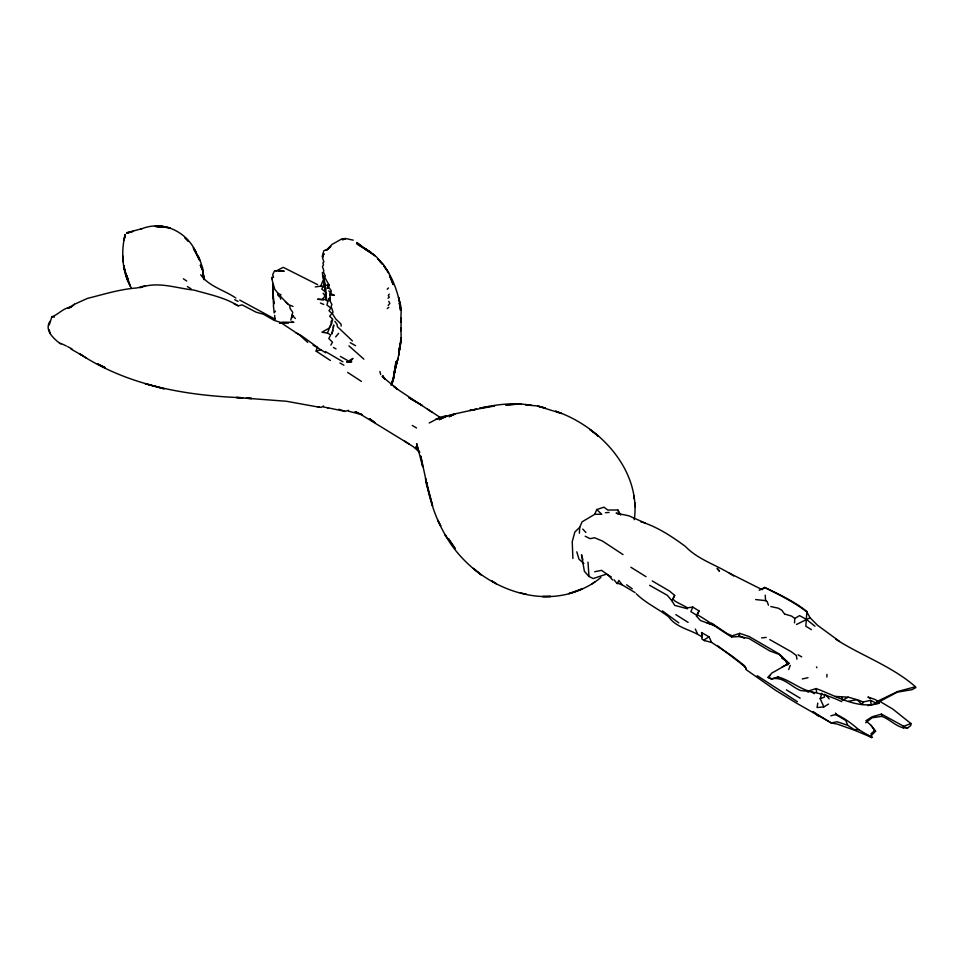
<?xml version="1.0" encoding="UTF-8"?>
<svg xmlns="http://www.w3.org/2000/svg" width="964" height="964" viewBox="0 0 964 964"><rect width="100%" height="100%" fill="white"/><g stroke="black" fill="none" stroke-linecap="round" stroke-linejoin="round"><path stroke-width="1.45" d="M711.565 642.386L709.046 636.843L701.599 632.565L701.864 638.939L704.443 640.59L711.565 642.386L731.772 655.785L744.582 665.75L746.317 669.269M329.158 285.211L326.941 285.224L329.158 285.211L327.953 288.14L327.977 286.139L329.158 285.211L324.748 277.355L325.338 276.029L323.398 271.969L323.784 270.547L322.422 266.558L323.482 265.004L322.94 262.835L323.892 261.871L322.542 257.978L323.265 256.906L322.735 254.785L324.205 253.869L322.844 255.761M830.835 715.818L835.668 714.541L835.619 713.3L835.668 714.541L845.826 720.506L847.705 725.289L853.984 729.495L858.767 729.688L871.902 737.46L853.935 730.001L837.246 724.085L831.317 722.988L796.445 703.105L775.887 690.501L746.281 669.751L745.69 667.678L739.689 662.557L717.337 645.543M400.819 330.592L401.313 318.132L400.602 322.157M826.871 677.065L826.979 674.378M579.376 533.237L579.713 527.344L582.063 521.849L594.74 514.306L601.729 514.258L596.728 509.558L594.74 514.306M704.443 640.59L704.503 639.626L709.046 636.843M794.529 622.889L794.794 618.502L799.542 615.622L806.314 619.334L814.978 626.239M824.618 694.261L824.437 697.08L820.207 698.743L823.871 706.877L828.57 704.069M291.984 317.686L292.152 315.228L295.358 318.457M759.222 590.245L764.633 587.462C778.984 594.776 794.191 602.042 806.844 611.971L805.82 626.214L811.411 629.649M322.169 256.701L323.844 250.688L327.941 249.254L330.881 246.579M841.717 701.659C828.63 695.225 815.062 691.839 800.71 690.549C790.866 686.766 783.021 675.909 771.345 679.03L777.924 676.933C788.986 679.813 797.614 687.597 808.567 690.959L816.098 688.549C836.198 695.803 856.454 709.396 878.867 703.383L878.59 702.009L875.493 699.659L867.913 697.032L870.359 698.382M777.803 678.463L777.924 676.933M330.074 300.635L330.158 293.972L331.339 290.851L327.977 286.139M274.668 315.361L275.017 318.879M400.578 310.36L400.566 305.443L400.289 304.287L400.578 310.36L400.289 304.287L398.542 297.237L399.819 303.202C396.999 289.923 392.119 276.319 383.612 265.606L388.661 272.764L382.997 263.871L377.912 258.774L380.708 262.377M871.468 737.641L866.865 734.496M400.675 330.676L400.988 327.832L401.169 340.34L397.939 358.994L396.204 365.091L398.012 358.198L394.107 373.731L395.879 366.043L395.264 368.79L395.77 361.777L395.228 370.598L392.914 380.298L395.228 366.091L393.661 378.382L391.758 384.491L393.71 377.237L391.758 384.491M879.156 700.961L892.881 709.143L910.968 723.578L910.751 725.591L907.702 727.892C897.665 729.001 890.7 719.301 881.699 716.373L872.071 717.77L865.708 722.771M326.422 293.177L325.543 299.539L327.278 301.081M635.071 592.571L622.202 584.895L617.056 582.991M333.363 327.615L333.737 324.988L331.845 334.026L332.978 330.242M817.773 703.093L817.062 707.552L823.871 706.877M325.627 295.213L326.157 291.996M634.288 519.68C641.144 470.167 599.861 426.148 555.517 411.158L561.506 413.484L537.322 405.964L525.717 404.82L530.574 405.326M49.224 324.964L51.911 316.758C58.937 314.3 63.371 307.612 71.396 307.106L67.721 308.396L74.469 304.263L87.375 298.418C103.811 294.357 119.97 289.164 137.057 287.947M652.242 580.955L669.51 591.028L674.655 595.403L672.956 599.102L675.318 601.343L687.549 607.802L692.791 607.091L699.057 610.983L697.008 614.55C708.938 621.334 719.927 629.974 731.64 636.975L739.135 636.517L739.762 633.372L749.329 636.614L779.129 653.917L789.058 663.34L771.803 673.077L768.055 677.403L771.345 679.03M125.151 234.867C120.922 250.748 121.85 272.499 131.357 287.959M391.661 383.72L392.312 380.888L391.071 385.142M393.914 374.647L395.879 366.043M330.387 360.452L316.144 351.149L317.18 347.462L325.724 352.836M125.284 235.553L123.922 240.373L125.019 234.469M290.742 320.096L292.152 315.228M714.987 625.865L700.418 620.503L696.502 616.177L699.057 610.983M820.207 698.743L821.834 693.224M330.158 293.972L329.76 295.285L330.905 293.177L328.832 290.875M400.699 322.422L401.169 311.059L399.241 303.118L400.747 308.709M399.12 349.643L399.855 347.317L398.602 351.221M696.502 616.177L697.008 614.55M278.138 293.393L277.632 294.9L279.295 296.647L280.946 294.767L278.138 293.393L274.728 289.296L271.812 278.813L272.005 277.427L273.547 277.283L272.667 274.692L274.607 270.679L284.187 271.233L278.644 270.836M330.869 345.088L332.472 342.16L328.832 338.557L330.688 334.845L327.435 333.086L332.737 319.723M903.148 728.013L903.738 726.314L910.968 723.578M788.697 669.546L790.275 665.341M330.339 297.623L329.483 299.816L331.881 304.467L331.146 306.48L333.002 311.938L332.411 313.758L335.737 318.939L341.003 324.049L341.16 326.133M315.264 286.911L320.723 286.163L323.277 279.837M692.791 607.091L690.863 611.622L696.755 615.297M731.64 636.975L732.146 635.818L739.762 633.372M808.013 692.236L808.567 690.959M326.507 297.334L325.543 299.539L317.59 299.226L322.964 299.852M324 284.175L321.807 289.079L325.097 291.646L323.747 277.078M617.322 583.714L618.828 580.364L622.202 584.895M878.59 702.009L875.577 702.792L870.396 700.334L863.31 702.009L862.129 704.588L857.116 699.659L848.236 697.189L835.463 696.406M49.899 321.386C44.236 330.351 53.49 338.28 59.768 343.365L61.202 343.702L59.768 343.365M687.501 608.766L674.679 605.38L671.932 600.777L674.655 595.403M338.617 333.375L335.653 336.894M332.038 319.976L330.941 321.892L331.869 323.434L329.11 328.194L321.976 332.206L327.435 333.086M389.287 294.104L388.299 295.514L389.299 297.249L387.986 298.225M874.541 704.274L875.577 702.792M275.475 311.047L274.162 312.902L273.354 304.949L274.33 303.202L273.415 298.25M317.626 284.657L283.211 267.329L275.981 271.101M331.146 314.372L329.676 316.24L332.58 319.024M388.167 305.419L389.854 303.407L388.745 301.31M326.459 250.05L332.05 244.398L342.256 238.674L345.437 238.723L342.461 239.855M351.125 360.524L352.993 358.403L347.1 361.97L351.764 361.729L346.522 361.886M387.227 289.284L388.528 287.959M579.713 527.344L574.857 531.995L572.23 541.684L572.893 558.505M770.2 675.366L768.055 677.403L771.393 678.523M72.421 306.154L74.469 304.263M387.275 308.552L388.829 307.287M871.902 737.46L871.348 735.424L875.613 731.242L874.854 730.604L871.119 733.58L871.516 737.135M409.001 443.994L404.422 441.114L413.339 446.73L419.786 452.345L415.641 446.983L418.629 451.188L416.641 443.633L422.702 466.684L420.786 456.068L427.112 485.374L425.51 478.469L426.245 483.53L432.595 505.799L426.522 482.229C430.052 501.714 436.499 520.97 447.019 537.816L445.019 534.574C453.815 550.601 466.612 564.097 481.337 574.942L473.3 568.362C502.413 593.234 546.696 605.922 582.666 588.643L568.893 593.619C580.569 590.486 591.655 585.329 600.897 577.412M592.185 583.81L595.101 581.666M323.53 406.001L321.132 407.398L317.891 406.796M429.221 422.991L440.09 417.304M435.716 419.219L442.175 417.545M326.073 250.291L327.941 249.254M143.238 286.706C159.771 281.765 177.472 288.429 194.065 290.104C209.272 294.478 224.696 297.442 238.228 305.817L242.217 304.901L256.075 312.167L263.461 314.204L274.089 320.349L280.391 322.338L299.659 335.098L307.733 342.413M848.236 697.189L842.343 700.31L841.668 697.249M796.493 624.479L810.109 617.767L817.484 625.25L839.524 641.373M782.033 666.992L789.058 663.34M867.901 705.612L874.842 704.057L897.327 692.152L912.004 689.682L915.8 687.609L915.487 686.766L897.809 691.453L876.481 701.756L878.867 703.383M140.636 229.203C162.796 219.744 187.1 231.565 196.307 252.857L193.306 247.7L199.753 260.497L193.981 249.29L198.97 257.412L202.621 267.811L204.019 279.717M806.844 611.971L810.109 617.767M343.449 239.482L345.437 238.723M596.728 509.558L604.018 507.172L607.706 510.028L617.888 510.004L620.756 515.053M145.154 285.657L137.997 287.706M606.549 574.098L593.197 578.569L588.992 576.472L584.377 571.303L581.521 554.746L582.859 559.747M279.693 323.061L282.56 322.157L292.948 322.374M327.362 407.676L345.148 411.387L348.594 410.315M132.285 231.529L126.706 233.192L133.369 231.3M316.144 351.149L321.217 349.631M903.738 726.314L881.482 714.095L872.167 716.77L865.913 720.759L871.058 725.338L875.613 731.242L873.709 729.688M141.865 228.697L126.971 232.698L128.429 232.457M446.573 416.219L440.018 417.689L445.597 416.34L439.114 419.677L449.742 415.026L476.602 409.146M279.572 323.217L282.211 322.627M802.313 678.945L808.013 677.704M594.704 571.736L601.512 570.351L607.669 574.652L612.67 580.003M531.791 405.458C514.511 402.084 496.653 404.422 479.638 408.218L489.423 406.531M475.252 409.411L469.829 410.447L494.616 405.989L492.026 406.254M848.489 701.286L857.116 699.659L863.31 702.009M139.587 287.706L142.274 287.236M442.789 416.532L446.609 416.074M761.608 637.891L766.199 637.421M126.826 233.324L127.959 233.228M605.452 512.715L609.067 512.438M513.053 404.47L505.678 404.976L521.307 403.94L514.535 404.362M284.043 323.265L288.441 323.109M320.723 286.163L323.94 286.826M158.855 226.938L160.59 226.998M251.676 398.481L246.242 398.228L251.785 398.481M353.21 240.144L345.052 238.397M162.012 226.805L155.168 226.359L170.122 227.841L161.181 226.407M755.631 599.56L765.609 600.632L767.139 601.548L768.453 605.175M51.911 316.758L54.394 317.108M739.135 636.517L748.799 638.373L769.718 650.905L779.093 654.423L785.021 659.942L787.721 664.943M319.433 407.254L286.428 401.265L236.409 397.481L242.783 397.758C185.871 395.626 127.778 385.648 79.337 353.643L86.543 358.114M323.398 406.965L328.326 407.953M711.54 624.25L714.276 624.805M770.778 606.549L778.358 608.212L781.852 610.296L784.455 613.887M520.295 592.872L526.344 594.198M330.965 294.526L334.062 295.225L330.652 293.683M330.242 294.309L334.062 295.225M361.078 414.436L355.258 411.7L361.078 414.436L348.402 411.158M280.693 299.202L279.922 295.815L288.429 304.552L293.02 306.444M905.437 727.302L907.702 727.892M338.822 409.254L345.148 411.387M702.154 637.084C691.622 629.576 676.535 628.227 668.654 616.827C658.207 608.694 645.711 603.163 636.3 593.776M362.5 414.641L359.897 413.881L405.097 441.548M784.853 614.116L791.661 616.117L794.794 618.502M706.949 622.816L710.396 623.889M640.602 521.657C657.147 526.669 671.522 536.249 685.308 546.347C698.635 560.325 718.084 565.314 733.676 575.978M847.705 725.289L837.041 721.747L831.317 722.988L812.965 711.685L818.713 716.336M618.442 514.089L616.129 513.113L628.889 515.824L645.519 523.211M320.446 303.033L323.711 304.431M234.168 303.973L238.228 305.817M732.146 635.818L727.049 633.505L711.601 623.154M61.829 343.859L66.408 346.004M292.008 321.446L293.875 322.325M835.668 714.095C844.175 717.939 851.742 723.566 858.767 729.688M738.605 635.481L744.437 638.325M295.731 332.652L301.395 335.665L317.554 347.365M234.722 299.732L238.072 301.395M325.471 351.547L342.919 361.801M67.661 346.63L71.987 348.932M675.848 614.634L688.103 622.383M83.181 356.017L70.914 348.992M835.668 639.216C861.852 655.906 891.869 666.136 915.487 686.766M769.766 639.602L791.119 651.652L796.348 655.484L796.939 659.195M347.558 360.476L340.4 356.415M350.245 342.702L355.547 345.678M339.931 362.994L343.883 365.211M313.095 345.16L317.18 347.462M333.46 347.474L336.026 348.932M605.513 573.628L611.272 576.882M798.072 654.797L801.711 656.87M786.395 689.899L800.168 698.189M729.423 573.194L762.09 589.643L764.633 587.462C779.249 594.294 794.685 601.62 807.266 611.815M585.22 536.225L590.028 538.659L594.583 537.755L602.464 541.045L623.033 554.601M356.644 243.229L359.861 245.097L357.258 243.277M275.15 319.18L239.723 300.081M412.267 425.425L416.532 427.98M235.806 298.021C224.443 290.14 208.706 286.441 200.693 274.752M361.38 381.395L347.63 372.393M781.732 658.159L786.564 661.159M630.878 567.266L646.037 576.689M432.342 412.435L396.578 388.649L393.541 386.19L397.602 389.36L382.118 376.442L385.01 379.141L382.72 375.611L383.66 378.213M678.789 622.865L662.389 610.887M757.198 675.692L797.397 701.696M187.39 286.525L191.113 288.875M183.377 278.789L186.703 281.018M427.45 409.073L440.44 417.617M649.616 585.305L667.269 595.27L671.932 600.777M626.6 584.811L632.3 588.823M811.881 691.983L814.182 693.658M366.308 249.736L364.476 248.326L366.573 250.122M370.682 252.725L357.054 243.964L366.874 249.941L356.921 242.518M348.92 345.859L363.874 359.15M583.859 563.494L579.015 559.216L576.797 551.83M370.706 252.616L365.344 248.579L376.695 257.123L382.106 264.148M331.881 313.445L328.989 310.709L330.821 308.034L326.965 305.058L328.555 298.503L328.796 300.72M285.368 301.804L288.224 304.431M352.426 340.931L337.316 326.603L337.171 324.519L334.918 321.325M293.333 316.144L292.14 314.842L292.755 312.3L290.068 308.492L289.754 305.624M582.762 529.067L585.883 532.465M825.979 695.056L829.197 698.936M614.116 579.834L616.984 583.497M871.058 725.338L874.854 730.604M323.663 299.683L322.94 298.527L325.157 296.069L323.145 293.285M816.484 666.895L816.954 667.775M695.309 629.01L697.478 633.722M701.599 632.565L702.455 635.24M617.888 510.004L619.069 513.74M203.597 275.909L204.392 278.729M379.912 371.441L380.684 374.538M870.396 700.334L871.299 704.853M49.285 329.845L50.032 333.58M325.724 288.67L323.639 275.957M323.88 279.524L324.555 283.91M816.098 688.549L816.629 692.297M273.475 303.708L272.655 290.526L273.415 296.454M272.005 277.427L272.173 278.777M634.312 498.882L633.975 495.99L634.276 498.677M327.579 284.898L327.953 288.14M634.734 502.702L635.192 506.739L634.818 503.208M325.784 290.598L325.41 287.248L325.531 296.828M272.655 290.526L273.511 298.286M203.452 275.716L202.946 271.065L200.379 265.245L202.946 271.065L203.621 277.499M881.482 714.095L881.699 716.373M322.386 272.607L322.964 278.463M587.98 562.108L588.992 576.472M765.223 595.21L765.609 600.632M123.043 258.364L123.296 261.991L122.874 255.942M273.294 293.731L273.137 290.995L273.246 296.972M272.716 284.223L273.077 294.574L272.8 286.043M400.988 337.653L400.229 345.51L400.988 337.653M400 343.967L399.494 350.089L400 343.967M399.494 347.727L398.747 355.101L399.494 347.727M453.815 414.484L449.176 416.737L454.996 413.918L453.815 414.484M550.577 596.451L542.636 596.535L550.577 596.451M163.555 226.6L156.674 226.395L163.555 226.6M163.964 388.769L145.275 383.744L163.964 388.769M537.876 406.085L545.178 408.037L537.876 406.085M105.305 367.694L97.509 363.874L105.305 367.694M369.875 251.821L367.344 250.52L375.129 255.701L368.356 250.773L371.261 252.761L369.875 251.821M418.509 403.289L408.893 397.698L422.304 405.555L418.509 403.289M496.231 583.678L491.965 581.099L496.231 583.678M374.767 422.473L369.513 418.689L374.767 422.473M593.246 432.041L589.86 429.498L598.391 436.138L593.246 432.041M187.703 240.47L184.739 237.518L188.378 241.229L187.703 240.47M718.481 569.965L717.12 568.374L719.445 571.23L718.481 569.965M455.092 548.432L448.393 538.599L455.092 548.432M440.668 525.778L437.801 520.295L440.668 525.778M130.285 286.007L127.019 278.849L124.272 268.763L130.285 286.007M391.155 279.367L389.504 275.499L393.204 284.633L391.155 279.367M128.393 280.283L126.356 275.15L128.393 280.283M125.043 272.029L123.934 265.823L125.043 272.029"/></g></svg>
